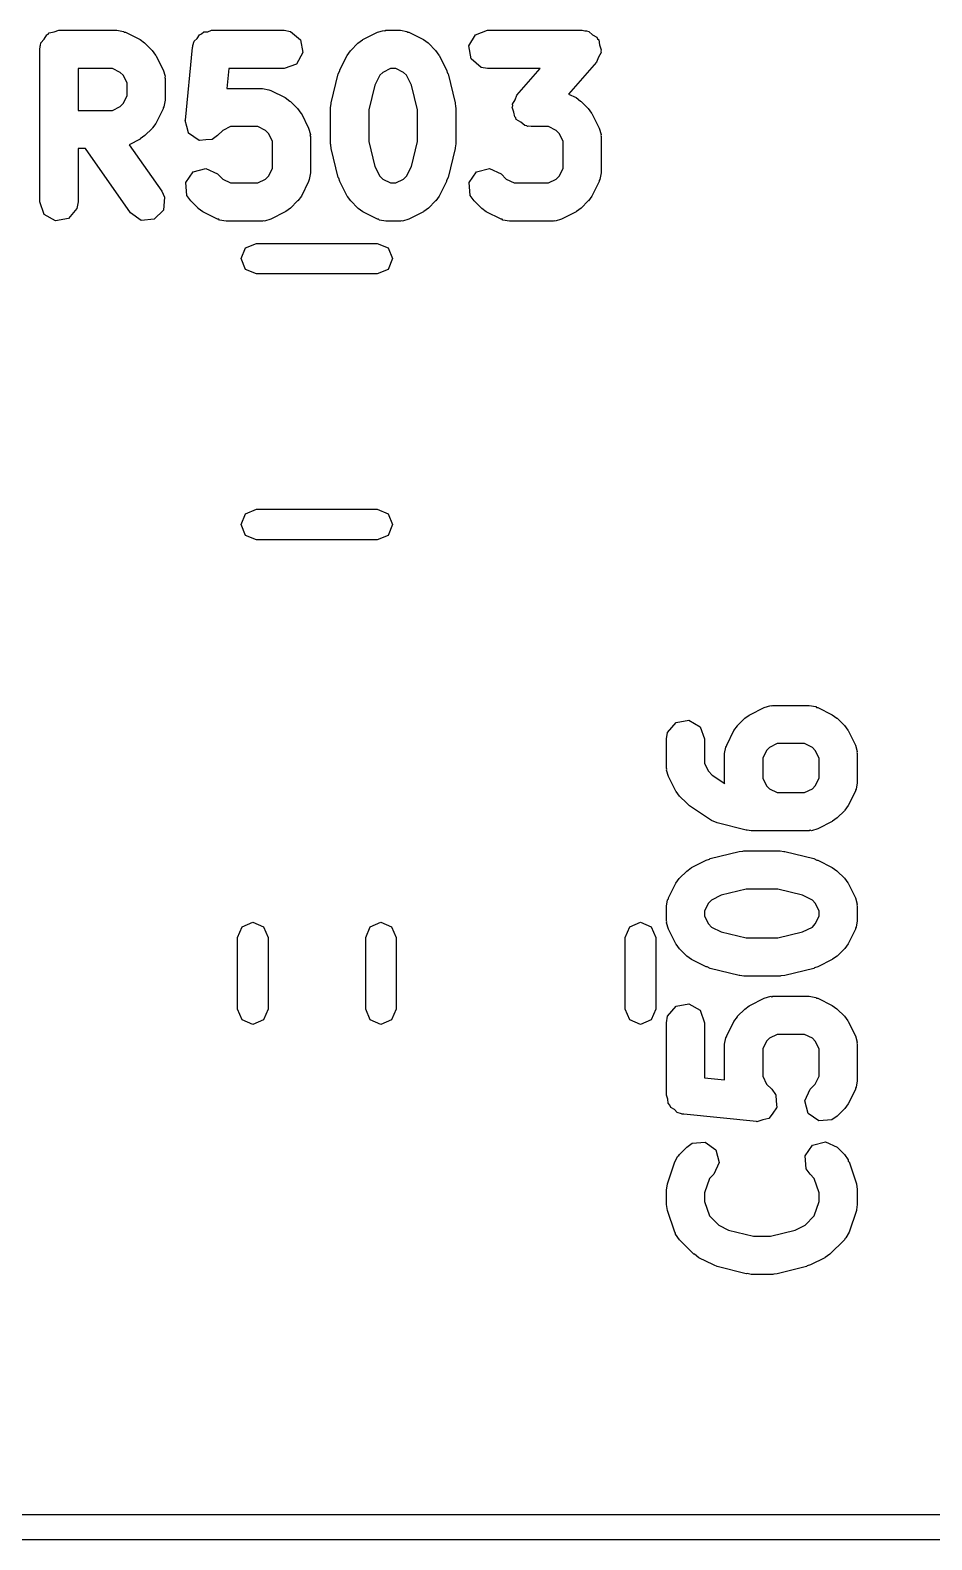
# Model space of a CAD drawing. Extents: x 59.1 to 151.1, y -119.5 to -80.2.
# Drawn here: x 111.52 to 115.07, y -118.05 to -112.12 of the extents above; entities that cross this region are included whole.
import ezdxf

# ---------------------------------------------------------------- set-up
doc = ezdxf.new("R2010")
doc.units = 0
doc.layers.add('BLACK', color=7, linetype='CONTINUOUS')

msp = doc.modelspace()

# ---------------------------------------------------------------- linework, layer by layer
at = {"layer": 'BLACK', "linetype": 'CONTINUOUS'}
for p, q in [((111.563, -112.178), (111.564, -112.168)), ((111.564, -112.168), (111.577, -112.153)), ((111.577, -112.153), (111.587, -112.136)), ((111.587, -112.136), (111.593, -112.134)), ((111.593, -112.134), (111.597, -112.128)), ((111.597, -112.128), (111.616, -112.125)), ((111.616, -112.125), (111.635, -112.118)), ((111.635, -112.118), (111.863, -112.118)), ((111.863, -112.118), (111.889, -112.123)), ((111.889, -112.123), (111.892, -112.126)), ((111.892, -112.126), (111.897, -112.126)), ((111.897, -112.126), (111.954, -112.155)), ((111.954, -112.155), (111.972, -112.168)), ((111.972, -112.168), (111.973, -112.169)), ((111.973, -112.169), (112.002, -112.198)), ((112.162, -112.178), (112.167, -112.161)), ((112.167, -112.161), (112.179, -112.15)), ((112.179, -112.15), (112.187, -112.136)), ((112.187, -112.136), (112.196, -112.132)), ((112.196, -112.132), (112.204, -112.125)), ((112.204, -112.125), (112.22, -112.124)), ((112.22, -112.124), (112.235, -112.118)), ((112.235, -112.118), (112.52, -112.118)), ((112.52, -112.118), (112.546, -112.123)), ((112.546, -112.123), (112.585, -112.156)), ((112.585, -112.156), (112.594, -112.206)), ((112.782, -112.198), (112.81, -112.169)), ((112.81, -112.169), (112.829, -112.156)), ((112.829, -112.156), (112.83, -112.155)), ((112.83, -112.155), (112.887, -112.126)), ((112.887, -112.126), (112.912, -112.119)), ((112.912, -112.119), (112.916, -112.12)), ((112.916, -112.12), (112.92, -112.118)), ((112.92, -112.118), (112.978, -112.118)), ((112.978, -112.118), (113.003, -112.123)), ((113.003, -112.123), (113.007, -112.126)), ((113.007, -112.126), (113.011, -112.126)), ((113.011, -112.126), (113.068, -112.155)), ((113.068, -112.155), (113.086, -112.168)), ((113.086, -112.168), (113.088, -112.169)), ((113.088, -112.169), (113.116, -112.198)), ((113.247, -112.18), (113.272, -112.136)), ((113.272, -112.136), (113.32, -112.118)), ((113.32, -112.118), (113.692, -112.118)), ((113.692, -112.118), (113.703, -112.12)), ((113.703, -112.12), (113.706, -112.12)), ((113.706, -112.12), (113.709, -112.121)), ((113.709, -112.121), (113.718, -112.123)), ((113.718, -112.123), (113.733, -112.136)), ((113.733, -112.136), (113.75, -112.146)), ((113.75, -112.146), (113.752, -112.152)), ((113.752, -112.152), (113.757, -112.156)), ((113.757, -112.156), (113.76, -112.176)), ((111.56, -112.193), (111.561, -112.184)), ((111.56, -112.793), (111.56, -112.193)), ((111.561, -112.18), (111.563, -112.178)), ((111.561, -112.184), (111.561, -112.18)), ((112.002, -112.198), (112.015, -112.216)), ((112.015, -112.216), (112.016, -112.217)), ((112.016, -112.217), (112.045, -112.274)), ((112.132, -112.472), (112.16, -112.186)), ((112.16, -112.186), (112.161, -112.182)), ((112.161, -112.18), (112.162, -112.178)), ((112.161, -112.182), (112.161, -112.18)), ((112.594, -112.206), (112.569, -112.251)), ((112.739, -112.274), (112.768, -112.217)), ((112.768, -112.217), (112.781, -112.199)), ((112.781, -112.199), (112.782, -112.198)), ((113.116, -112.198), (113.129, -112.216)), ((113.129, -112.216), (113.13, -112.217)), ((113.13, -112.217), (113.159, -112.274)), ((113.255, -112.231), (113.247, -112.18)), ((113.295, -112.264), (113.255, -112.231)), ((113.756, -112.224), (113.748, -112.243)), ((113.766, -112.206), (113.756, -112.224)), ((113.76, -112.176), (113.767, -112.195)), ((113.767, -112.195), (113.765, -112.201)), ((113.765, -112.201), (113.766, -112.206)), ((111.71, -112.268), (111.71, -112.433)), ((111.846, -112.268), (111.71, -112.268)), ((111.876, -112.284), (111.846, -112.268)), ((111.887, -112.295), (111.876, -112.284)), ((112.045, -112.274), (112.052, -112.299)), ((112.303, -112.268), (112.295, -112.347)), ((112.52, -112.268), (112.303, -112.268)), ((112.569, -112.251), (112.52, -112.268)), ((112.705, -112.404), (112.733, -112.29)), ((112.733, -112.29), (112.739, -112.278)), ((112.739, -112.278), (112.739, -112.274)), ((112.908, -112.284), (112.896, -112.295)), ((112.938, -112.268), (112.908, -112.284)), ((112.96, -112.268), (112.938, -112.268)), ((112.99, -112.284), (112.96, -112.268)), ((113.002, -112.295), (112.99, -112.284)), ((113.159, -112.274), (113.163, -112.287)), ((113.163, -112.287), (113.165, -112.29)), ((113.165, -112.29), (113.193, -112.404)), ((113.32, -112.268), (113.295, -112.264)), ((113.527, -112.268), (113.32, -112.268)), ((113.435, -112.373), (113.527, -112.268)), ((113.748, -112.243), (113.638, -112.369)), ((111.903, -112.325), (111.887, -112.295)), ((111.903, -112.376), (111.903, -112.325)), ((112.052, -112.299), (112.051, -112.304)), ((112.051, -112.304), (112.053, -112.308)), ((112.053, -112.308), (112.053, -112.393)), ((112.295, -112.347), (112.435, -112.347)), ((112.435, -112.347), (112.46, -112.352)), ((112.46, -112.352), (112.464, -112.354)), ((112.877, -112.334), (112.853, -112.431)), ((112.896, -112.295), (112.877, -112.334)), ((113.021, -112.334), (113.002, -112.295)), ((113.045, -112.431), (113.021, -112.334)), ((111.876, -112.418), (111.887, -112.406)), ((111.887, -112.406), (111.903, -112.376)), ((112.053, -112.393), (112.048, -112.419)), ((112.464, -112.354), (112.468, -112.355)), ((112.468, -112.355), (112.525, -112.383)), ((112.525, -112.383), (112.543, -112.397)), ((112.543, -112.397), (112.545, -112.398)), ((112.545, -112.398), (112.573, -112.426)), ((112.703, -112.422), (112.705, -112.407)), ((112.705, -112.407), (112.705, -112.404)), ((113.193, -112.404), (113.194, -112.419)), ((113.418, -112.409), (113.428, -112.391)), ((113.419, -112.415), (113.418, -112.409)), ((113.428, -112.391), (113.435, -112.373)), ((113.638, -112.369), (113.668, -112.383)), ((113.668, -112.383), (113.686, -112.397)), ((113.686, -112.397), (113.688, -112.398)), ((113.688, -112.398), (113.716, -112.426)), ((111.71, -112.433), (111.846, -112.433)), ((111.846, -112.433), (111.876, -112.418)), ((112.045, -112.427), (112.016, -112.484)), ((112.048, -112.419), (112.045, -112.423)), ((112.045, -112.423), (112.045, -112.427)), ((112.573, -112.426), (112.586, -112.444)), ((112.586, -112.444), (112.588, -112.446)), ((112.588, -112.446), (112.616, -112.503)), ((112.703, -112.565), (112.703, -112.422)), ((112.853, -112.431), (112.853, -112.556)), ((113.045, -112.556), (113.045, -112.431)), ((113.194, -112.419), (113.195, -112.422)), ((113.195, -112.422), (113.195, -112.565)), ((113.417, -112.42), (113.419, -112.415)), ((113.423, -112.44), (113.417, -112.42)), ((113.427, -112.459), (113.423, -112.44)), ((113.431, -112.463), (113.427, -112.459)), ((113.433, -112.469), (113.431, -112.463)), ((113.451, -112.479), (113.433, -112.469)), ((113.716, -112.426), (113.729, -112.444)), ((113.729, -112.444), (113.73, -112.446)), ((113.73, -112.446), (113.759, -112.503)), ((112.002, -112.504), (111.973, -112.532)), ((112.003, -112.502), (112.002, -112.504)), ((112.016, -112.484), (112.003, -112.502)), ((112.131, -112.473), (112.132, -112.472)), ((112.138, -112.497), (112.131, -112.473)), ((112.132, -112.472), (112.132, -112.472)), ((112.144, -112.521), (112.138, -112.497)), ((112.145, -112.522), (112.144, -112.521)), ((112.165, -112.537), (112.145, -112.522)), ((112.145, -112.522), (112.145, -112.522)), ((112.279, -112.512), (112.259, -112.532)), ((112.31, -112.497), (112.279, -112.512)), ((112.417, -112.497), (112.31, -112.497)), ((112.447, -112.512), (112.417, -112.497)), ((112.459, -112.524), (112.447, -112.512)), ((112.474, -112.554), (112.459, -112.524)), ((112.616, -112.503), (112.624, -112.528)), ((112.624, -112.528), (112.622, -112.532)), ((113.466, -112.492), (113.451, -112.479)), ((113.475, -112.494), (113.466, -112.492)), ((113.477, -112.496), (113.475, -112.494)), ((113.481, -112.495), (113.477, -112.496)), ((113.492, -112.497), (113.481, -112.495)), ((113.56, -112.497), (113.492, -112.497)), ((113.59, -112.512), (113.56, -112.497)), ((113.602, -112.524), (113.59, -112.512)), ((113.617, -112.554), (113.602, -112.524)), ((113.759, -112.503), (113.766, -112.528)), ((113.766, -112.528), (113.765, -112.532)), ((111.739, -112.583), (111.71, -112.583)), ((111.71, -112.583), (111.71, -112.793)), ((111.916, -112.836), (111.739, -112.583)), ((111.954, -112.546), (111.911, -112.568)), ((111.911, -112.568), (112.039, -112.75)), ((111.955, -112.545), (111.954, -112.546)), ((111.973, -112.532), (111.955, -112.545)), ((112.186, -112.551), (112.165, -112.537)), ((112.187, -112.552), (112.186, -112.551)), ((112.186, -112.551), (112.186, -112.551)), ((112.212, -112.549), (112.187, -112.552)), ((112.237, -112.548), (112.212, -112.549)), ((112.238, -112.547), (112.237, -112.547)), ((112.237, -112.547), (112.237, -112.548)), ((112.259, -112.532), (112.238, -112.547)), ((112.474, -112.661), (112.474, -112.554)), ((112.622, -112.532), (112.624, -112.536)), ((112.624, -112.536), (112.624, -112.679)), ((112.704, -112.568), (112.703, -112.565)), ((112.705, -112.583), (112.704, -112.568)), ((112.733, -112.697), (112.705, -112.583)), ((112.853, -112.556), (112.877, -112.653)), ((113.021, -112.653), (113.045, -112.556)), ((113.193, -112.583), (113.165, -112.697)), ((113.195, -112.565), (113.193, -112.58)), ((113.193, -112.58), (113.193, -112.583)), ((113.617, -112.661), (113.617, -112.554)), ((113.765, -112.532), (113.767, -112.536)), ((113.767, -112.536), (113.767, -112.679)), ((112.134, -112.717), (112.163, -112.675)), ((112.163, -112.675), (112.213, -112.662)), ((112.213, -112.662), (112.259, -112.683)), ((112.259, -112.683), (112.279, -112.703)), ((112.279, -112.703), (112.31, -112.718)), ((112.417, -112.718), (112.447, -112.703)), ((112.447, -112.703), (112.459, -112.692)), ((112.459, -112.692), (112.474, -112.661)), ((112.617, -112.708), (112.616, -112.713)), ((112.619, -112.705), (112.617, -112.708)), ((112.624, -112.679), (112.619, -112.705)), ((112.735, -112.7), (112.733, -112.697)), ((112.739, -112.713), (112.735, -112.7)), ((112.877, -112.653), (112.896, -112.692)), ((112.896, -112.692), (112.908, -112.703)), ((112.908, -112.703), (112.938, -112.718)), ((112.96, -112.718), (112.99, -112.703)), ((112.99, -112.703), (113.002, -112.692)), ((113.002, -112.692), (113.021, -112.653)), ((113.165, -112.697), (113.159, -112.709)), ((113.248, -112.717), (113.277, -112.675)), ((113.277, -112.675), (113.327, -112.662)), ((113.327, -112.662), (113.373, -112.683)), ((113.373, -112.683), (113.393, -112.703)), ((113.393, -112.703), (113.424, -112.718)), ((113.56, -112.718), (113.59, -112.703)), ((113.59, -112.703), (113.602, -112.692)), ((113.602, -112.692), (113.617, -112.661)), ((113.762, -112.705), (113.759, -112.708)), ((113.759, -112.708), (113.759, -112.713)), ((113.767, -112.679), (113.762, -112.705)), ((112.039, -112.75), (112.05, -112.774)), ((112.138, -112.768), (112.134, -112.717)), ((112.31, -112.718), (112.417, -112.718)), ((112.616, -112.713), (112.588, -112.77)), ((112.768, -112.77), (112.739, -112.713)), ((112.938, -112.718), (112.96, -112.718)), ((113.159, -112.713), (113.13, -112.77)), ((113.159, -112.709), (113.159, -112.713)), ((113.252, -112.768), (113.248, -112.717)), ((113.424, -112.718), (113.56, -112.718)), ((113.759, -112.713), (113.73, -112.77)), ((111.577, -112.842), (111.56, -112.793)), ((111.705, -112.819), (111.672, -112.858)), ((111.71, -112.793), (111.705, -112.819)), ((112.046, -112.825), (112.009, -112.861)), ((112.05, -112.774), (112.046, -112.825)), ((112.153, -112.789), (112.138, -112.768)), ((112.182, -112.818), (112.153, -112.789)), ((112.183, -112.819), (112.182, -112.818)), ((112.201, -112.832), (112.183, -112.819)), ((112.545, -112.818), (112.527, -112.831)), ((112.573, -112.789), (112.545, -112.818)), ((112.574, -112.788), (112.573, -112.789)), ((112.588, -112.77), (112.574, -112.788)), ((112.769, -112.771), (112.768, -112.77)), ((112.782, -112.789), (112.769, -112.771)), ((112.81, -112.818), (112.782, -112.789)), ((112.812, -112.819), (112.81, -112.818)), ((112.83, -112.832), (112.812, -112.819)), ((113.088, -112.818), (113.069, -112.831)), ((113.116, -112.789), (113.088, -112.818)), ((113.117, -112.788), (113.116, -112.789)), ((113.13, -112.77), (113.117, -112.788)), ((113.267, -112.789), (113.252, -112.768)), ((113.296, -112.818), (113.267, -112.789)), ((113.297, -112.819), (113.296, -112.818)), ((113.315, -112.832), (113.297, -112.819)), ((113.688, -112.818), (113.669, -112.831)), ((113.716, -112.789), (113.688, -112.818)), ((113.717, -112.788), (113.716, -112.789)), ((113.73, -112.77), (113.717, -112.788)), ((111.622, -112.867), (111.577, -112.842)), ((111.672, -112.858), (111.622, -112.867)), ((111.958, -112.866), (111.916, -112.836)), ((112.009, -112.861), (111.958, -112.866)), ((112.258, -112.861), (112.201, -112.832)), ((112.263, -112.861), (112.258, -112.861)), ((112.266, -112.864), (112.263, -112.861)), ((112.292, -112.868), (112.266, -112.864)), ((112.435, -112.868), (112.292, -112.868)), ((112.439, -112.867), (112.435, -112.868)), ((112.443, -112.868), (112.439, -112.867)), ((112.468, -112.861), (112.443, -112.868)), ((112.525, -112.832), (112.468, -112.861)), ((112.527, -112.831), (112.525, -112.832)), ((112.887, -112.861), (112.83, -112.832)), ((112.891, -112.861), (112.887, -112.861)), ((112.895, -112.864), (112.891, -112.861)), ((112.92, -112.868), (112.895, -112.864)), ((112.978, -112.868), (112.92, -112.868)), ((112.982, -112.867), (112.978, -112.868)), ((112.986, -112.868), (112.982, -112.867)), ((113.011, -112.861), (112.986, -112.868)), ((113.068, -112.832), (113.011, -112.861)), ((113.069, -112.831), (113.068, -112.832)), ((113.373, -112.861), (113.315, -112.832)), ((113.377, -112.861), (113.373, -112.861)), ((113.38, -112.864), (113.377, -112.861)), ((113.406, -112.868), (113.38, -112.864)), ((113.578, -112.868), (113.406, -112.868)), ((113.582, -112.867), (113.578, -112.868)), ((113.586, -112.868), (113.582, -112.867)), ((113.611, -112.861), (113.586, -112.868)), ((113.668, -112.832), (113.611, -112.861)), ((113.669, -112.831), (113.668, -112.832)), ((112.352, -113.015), (112.369, -112.973)), ((112.369, -112.973), (112.412, -112.956)), ((112.412, -112.956), (112.886, -112.956)), ((112.886, -112.956), (112.929, -112.973)), ((112.929, -112.973), (112.946, -113.015)), ((112.369, -113.058), (112.352, -113.015)), ((112.412, -113.075), (112.369, -113.058)), ((112.929, -113.058), (112.886, -113.075)), ((112.946, -113.015), (112.929, -113.058)), ((112.886, -113.075), (112.412, -113.075)), ((112.369, -114.018), (112.412, -114)), ((112.412, -114), (112.886, -114)), ((112.886, -114), (112.929, -114.018)), ((112.352, -114.06), (112.369, -114.018)), ((112.369, -114.103), (112.352, -114.06)), ((112.929, -114.018), (112.946, -114.06)), ((112.946, -114.06), (112.929, -114.103)), ((112.412, -114.12), (112.369, -114.103)), ((112.886, -114.12), (112.412, -114.12)), ((112.929, -114.103), (112.886, -114.12)), ((114.351, -114.808), (114.408, -114.779)), ((114.408, -114.779), (114.433, -114.772)), ((114.433, -114.772), (114.437, -114.773)), ((114.437, -114.773), (114.441, -114.771)), ((114.441, -114.771), (114.584, -114.771)), ((114.584, -114.771), (114.61, -114.776)), ((114.61, -114.776), (114.613, -114.779)), ((114.613, -114.779), (114.618, -114.779)), ((114.618, -114.779), (114.675, -114.808)), ((114.028, -114.878), (114.061, -114.838)), ((114.061, -114.838), (114.111, -114.829)), ((114.111, -114.829), (114.156, -114.855)), ((114.303, -114.85), (114.331, -114.822)), ((114.331, -114.822), (114.349, -114.809)), ((114.349, -114.809), (114.351, -114.808)), ((114.675, -114.808), (114.693, -114.821)), ((114.693, -114.821), (114.694, -114.822)), ((114.694, -114.822), (114.723, -114.85)), ((114.023, -114.903), (114.028, -114.878)), ((114.156, -114.855), (114.173, -114.903)), ((114.26, -114.927), (114.288, -114.87)), ((114.288, -114.87), (114.302, -114.852)), ((114.302, -114.852), (114.303, -114.85)), ((114.723, -114.85), (114.736, -114.869)), ((114.736, -114.869), (114.737, -114.87)), ((114.737, -114.87), (114.766, -114.927)), ((114.023, -115.018), (114.023, -114.903)), ((114.173, -114.903), (114.173, -115)), ((114.252, -114.96), (114.257, -114.935)), ((114.252, -115.075), (114.252, -114.96)), ((114.257, -114.935), (114.259, -114.931)), ((114.259, -114.931), (114.26, -114.927)), ((114.417, -114.948), (114.402, -114.978)), ((114.429, -114.936), (114.417, -114.948)), ((114.459, -114.921), (114.429, -114.936)), ((114.566, -114.921), (114.459, -114.921)), ((114.597, -114.936), (114.566, -114.921)), ((114.608, -114.948), (114.597, -114.936)), ((114.623, -114.978), (114.608, -114.948)), ((114.766, -114.927), (114.773, -114.952)), ((114.773, -114.952), (114.772, -114.956)), ((114.772, -114.956), (114.773, -114.96)), ((114.773, -114.96), (114.773, -115.075)), ((114.025, -115.022), (114.023, -115.018)), ((114.173, -115), (114.189, -115.03)), ((114.402, -114.978), (114.402, -115.057)), ((114.623, -115.057), (114.623, -114.978)), ((114.024, -115.026), (114.025, -115.022)), ((114.031, -115.051), (114.024, -115.026)), ((114.06, -115.108), (114.031, -115.051)), ((114.189, -115.03), (114.203, -115.045)), ((114.203, -115.045), (114.253, -115.078)), ((114.253, -115.078), (114.252, -115.075)), ((114.402, -115.057), (114.417, -115.087)), ((114.608, -115.087), (114.623, -115.057)), ((114.773, -115.075), (114.769, -115.1)), ((114.061, -115.109), (114.06, -115.108)), ((114.074, -115.128), (114.061, -115.109)), ((114.103, -115.156), (114.074, -115.128)), ((114.417, -115.087), (114.429, -115.099)), ((114.429, -115.099), (114.459, -115.114)), ((114.459, -115.114), (114.566, -115.114)), ((114.566, -115.114), (114.597, -115.099)), ((114.597, -115.099), (114.608, -115.087)), ((114.766, -115.108), (114.737, -115.165)), ((114.769, -115.1), (114.766, -115.104)), ((114.766, -115.104), (114.766, -115.108)), ((114.106, -115.158), (114.103, -115.156)), ((114.114, -115.166), (114.106, -115.158)), ((114.2, -115.223), (114.114, -115.166)), ((114.723, -115.185), (114.694, -115.213)), ((114.724, -115.183), (114.723, -115.185)), ((114.737, -115.165), (114.724, -115.183)), ((114.223, -115.233), (114.2, -115.223)), ((114.2, -115.223), (114.2, -115.223)), ((114.337, -115.262), (114.223, -115.233)), ((114.618, -115.256), (114.593, -115.264)), ((114.675, -115.228), (114.618, -115.256)), ((114.676, -115.226), (114.675, -115.228)), ((114.694, -115.213), (114.676, -115.226)), ((114.341, -115.261), (114.337, -115.262)), ((114.356, -115.264), (114.341, -115.261)), ((114.584, -115.264), (114.356, -115.264)), ((114.588, -115.262), (114.584, -115.264)), ((114.593, -115.264), (114.588, -115.262)), ((114.179, -115.379), (114.192, -115.375)), ((114.192, -115.375), (114.195, -115.373)), ((114.195, -115.373), (114.309, -115.345)), ((114.309, -115.345), (114.324, -115.344)), ((114.324, -115.344), (114.327, -115.343)), ((114.327, -115.343), (114.47, -115.343)), ((114.47, -115.343), (114.485, -115.345)), ((114.485, -115.345), (114.488, -115.345)), ((114.488, -115.345), (114.602, -115.373)), ((114.602, -115.373), (114.614, -115.379)), ((114.074, -115.45), (114.103, -115.422)), ((114.103, -115.422), (114.121, -115.409)), ((114.121, -115.409), (114.122, -115.408)), ((114.122, -115.408), (114.179, -115.379)), ((114.614, -115.379), (114.618, -115.379)), ((114.618, -115.379), (114.675, -115.408)), ((114.675, -115.408), (114.693, -115.421)), ((114.693, -115.421), (114.694, -115.422)), ((114.694, -115.422), (114.723, -115.45)), ((114.031, -115.527), (114.06, -115.47)), ((114.06, -115.47), (114.073, -115.452)), ((114.073, -115.452), (114.074, -115.45)), ((114.336, -115.493), (114.239, -115.517)), ((114.461, -115.493), (114.336, -115.493)), ((114.558, -115.517), (114.461, -115.493)), ((114.723, -115.45), (114.736, -115.469)), ((114.736, -115.469), (114.737, -115.47)), ((114.737, -115.47), (114.766, -115.527)), ((114.023, -115.56), (114.028, -115.535)), ((114.028, -115.535), (114.031, -115.531)), ((114.031, -115.531), (114.031, -115.527)), ((114.189, -115.548), (114.173, -115.578)), ((114.2, -115.536), (114.189, -115.548)), ((114.239, -115.517), (114.2, -115.536)), ((114.597, -115.536), (114.558, -115.517)), ((114.608, -115.548), (114.597, -115.536)), ((114.623, -115.578), (114.608, -115.548)), ((114.766, -115.527), (114.773, -115.552)), ((114.773, -115.552), (114.772, -115.556)), ((114.023, -115.618), (114.023, -115.56)), ((114.173, -115.578), (114.173, -115.6)), ((114.173, -115.6), (114.189, -115.63)), ((114.608, -115.63), (114.623, -115.6)), ((114.623, -115.6), (114.623, -115.578)), ((114.772, -115.556), (114.773, -115.56)), ((114.773, -115.56), (114.773, -115.618)), ((112.337, -115.683), (112.355, -115.641)), ((112.355, -115.641), (112.397, -115.623)), ((112.397, -115.623), (112.439, -115.641)), ((112.439, -115.641), (112.457, -115.683)), ((112.841, -115.683), (112.859, -115.641)), ((112.859, -115.641), (112.901, -115.623)), ((112.901, -115.623), (112.943, -115.641)), ((112.943, -115.641), (112.961, -115.683)), ((113.861, -115.683), (113.879, -115.641)), ((113.879, -115.641), (113.921, -115.623)), ((113.921, -115.623), (113.963, -115.641)), ((113.963, -115.641), (113.981, -115.683)), ((114.025, -115.622), (114.023, -115.618)), ((114.024, -115.626), (114.025, -115.622)), ((114.031, -115.651), (114.024, -115.626)), ((114.06, -115.708), (114.031, -115.651)), ((114.189, -115.63), (114.2, -115.642)), ((114.2, -115.642), (114.239, -115.661)), ((114.239, -115.661), (114.336, -115.685)), ((114.461, -115.685), (114.558, -115.661)), ((114.558, -115.661), (114.597, -115.642)), ((114.597, -115.642), (114.608, -115.63)), ((114.766, -115.651), (114.737, -115.708)), ((114.769, -115.643), (114.766, -115.647)), ((114.766, -115.647), (114.766, -115.651)), ((114.773, -115.618), (114.769, -115.643)), ((112.337, -115.965), (112.337, -115.683)), ((112.457, -115.683), (112.457, -115.965)), ((112.841, -115.965), (112.841, -115.683)), ((112.961, -115.683), (112.961, -115.965)), ((113.861, -115.965), (113.861, -115.683)), ((113.981, -115.683), (113.981, -115.965)), ((114.061, -115.709), (114.06, -115.708)), ((114.074, -115.728), (114.061, -115.709)), ((114.103, -115.756), (114.074, -115.728)), ((114.336, -115.685), (114.461, -115.685)), ((114.723, -115.728), (114.694, -115.756)), ((114.724, -115.726), (114.723, -115.728)), ((114.737, -115.708), (114.724, -115.726)), ((114.104, -115.757), (114.103, -115.756)), ((114.122, -115.77), (114.104, -115.757)), ((114.179, -115.799), (114.122, -115.77)), ((114.675, -115.77), (114.618, -115.799)), ((114.676, -115.769), (114.675, -115.77)), ((114.694, -115.756), (114.676, -115.769)), ((114.183, -115.799), (114.179, -115.799)), ((114.195, -115.805), (114.183, -115.799)), ((114.309, -115.833), (114.195, -115.805)), ((114.312, -115.833), (114.309, -115.833)), ((114.327, -115.835), (114.312, -115.833)), ((114.47, -115.835), (114.327, -115.835)), ((114.473, -115.834), (114.47, -115.835)), ((114.488, -115.833), (114.473, -115.834)), ((114.602, -115.805), (114.488, -115.833)), ((114.605, -115.803), (114.602, -115.805)), ((114.618, -115.799), (114.605, -115.803)), ((112.355, -116.007), (112.337, -115.965)), ((112.457, -115.965), (112.439, -116.007)), ((112.859, -116.007), (112.841, -115.965)), ((112.961, -115.965), (112.943, -116.007)), ((113.879, -116.007), (113.861, -115.965)), ((113.981, -115.965), (113.963, -116.007)), ((114.028, -115.992), (114.061, -115.953)), ((114.061, -115.953), (114.111, -115.944)), ((114.111, -115.944), (114.156, -115.969)), ((114.156, -115.969), (114.173, -116.018)), ((114.303, -115.993), (114.331, -115.965)), ((114.331, -115.965), (114.349, -115.952)), ((114.349, -115.952), (114.351, -115.95)), ((114.351, -115.95), (114.408, -115.922)), ((114.408, -115.922), (114.433, -115.914)), ((114.433, -115.914), (114.437, -115.916)), ((114.437, -115.916), (114.441, -115.914)), ((114.441, -115.914), (114.584, -115.914)), ((114.584, -115.914), (114.61, -115.919)), ((114.61, -115.919), (114.613, -115.921)), ((114.613, -115.921), (114.618, -115.922)), ((114.618, -115.922), (114.675, -115.95)), ((114.675, -115.95), (114.693, -115.964)), ((114.693, -115.964), (114.694, -115.965)), ((114.694, -115.965), (114.723, -115.993)), ((112.397, -116.025), (112.355, -116.007)), ((112.439, -116.007), (112.397, -116.025)), ((112.901, -116.025), (112.859, -116.007)), ((112.943, -116.007), (112.901, -116.025)), ((113.921, -116.025), (113.879, -116.007)), ((113.963, -116.007), (113.921, -116.025)), ((114.023, -116.018), (114.028, -115.992)), ((114.023, -116.303), (114.023, -116.018)), ((114.173, -116.018), (114.173, -116.235)), ((114.26, -116.07), (114.288, -116.013)), ((114.288, -116.013), (114.302, -115.995)), ((114.302, -115.995), (114.303, -115.993)), ((114.723, -115.993), (114.736, -116.011)), ((114.736, -116.011), (114.737, -116.013)), ((114.737, -116.013), (114.766, -116.07)), ((114.252, -116.103), (114.257, -116.078)), ((114.257, -116.078), (114.259, -116.074)), ((114.259, -116.074), (114.26, -116.07)), ((114.429, -116.079), (114.417, -116.091)), ((114.459, -116.064), (114.429, -116.079)), ((114.566, -116.064), (114.459, -116.064)), ((114.597, -116.079), (114.566, -116.064)), ((114.608, -116.091), (114.597, -116.079)), ((114.766, -116.07), (114.773, -116.095)), ((114.252, -116.243), (114.252, -116.103)), ((114.417, -116.091), (114.402, -116.121)), ((114.402, -116.121), (114.402, -116.228)), ((114.623, -116.121), (114.608, -116.091)), ((114.623, -116.228), (114.623, -116.121)), ((114.773, -116.095), (114.772, -116.099)), ((114.772, -116.099), (114.773, -116.103)), ((114.773, -116.103), (114.773, -116.246)), ((114.173, -116.235), (114.252, -116.243)), ((114.402, -116.228), (114.417, -116.259)), ((114.417, -116.259), (114.437, -116.279)), ((114.588, -116.279), (114.608, -116.259)), ((114.608, -116.259), (114.623, -116.228)), ((114.773, -116.246), (114.769, -116.272)), ((114.029, -116.318), (114.023, -116.303)), ((114.03, -116.334), (114.029, -116.318)), ((114.437, -116.279), (114.452, -116.3)), ((114.452, -116.3), (114.452, -116.301)), ((114.452, -116.301), (114.453, -116.301)), ((114.453, -116.301), (114.454, -116.326)), ((114.454, -116.326), (114.457, -116.351)), ((114.567, -116.325), (114.588, -116.279)), ((114.58, -116.375), (114.567, -116.325)), ((114.766, -116.28), (114.737, -116.337)), ((114.769, -116.272), (114.766, -116.275)), ((114.766, -116.275), (114.766, -116.28)), ((114.037, -116.342), (114.03, -116.334)), ((114.041, -116.351), (114.037, -116.342)), ((114.055, -116.359), (114.041, -116.351)), ((114.066, -116.371), (114.055, -116.359)), ((114.083, -116.376), (114.066, -116.371)), ((114.085, -116.377), (114.083, -116.376)), ((114.087, -116.377), (114.085, -116.377)), ((114.091, -116.378), (114.087, -116.377)), ((114.377, -116.406), (114.091, -116.378)), ((114.442, -116.373), (114.427, -116.393)), ((114.456, -116.352), (114.442, -116.373)), ((114.457, -116.351), (114.456, -116.352)), ((114.456, -116.352), (114.456, -116.352)), ((114.622, -116.404), (114.58, -116.375)), ((114.694, -116.385), (114.673, -116.4)), ((114.723, -116.356), (114.694, -116.385)), ((114.724, -116.355), (114.723, -116.356)), ((114.737, -116.337), (114.724, -116.355)), ((114.378, -116.407), (114.377, -116.406)), ((114.377, -116.406), (114.377, -116.406)), ((114.402, -116.4), (114.378, -116.407)), ((114.426, -116.394), (114.402, -116.4)), ((114.427, -116.393), (114.426, -116.394)), ((114.427, -116.393), (114.427, -116.393)), ((114.673, -116.4), (114.622, -116.404)), ((114.103, -116.507), (114.124, -116.492)), ((114.124, -116.492), (114.175, -116.488)), ((114.175, -116.488), (114.217, -116.517)), ((114.569, -116.541), (114.598, -116.499)), ((114.598, -116.499), (114.648, -116.486)), ((114.648, -116.486), (114.694, -116.507)), ((114.056, -116.565), (114.068, -116.542)), ((114.068, -116.542), (114.072, -116.54)), ((114.072, -116.54), (114.074, -116.536)), ((114.074, -116.536), (114.103, -116.507)), ((114.217, -116.517), (114.23, -116.567)), ((114.573, -116.592), (114.569, -116.541)), ((114.694, -116.507), (114.723, -116.536)), ((114.723, -116.536), (114.738, -116.557)), ((114.738, -116.557), (114.738, -116.562)), ((114.738, -116.562), (114.741, -116.565)), ((114.027, -116.651), (114.056, -116.565)), ((114.209, -116.613), (114.193, -116.63)), ((114.23, -116.567), (114.209, -116.613)), ((114.588, -116.613), (114.573, -116.592)), ((114.604, -116.63), (114.588, -116.613)), ((114.741, -116.565), (114.77, -116.651)), ((114.023, -116.675), (114.027, -116.653)), ((114.023, -116.732), (114.023, -116.675)), ((114.027, -116.653), (114.027, -116.651)), ((114.193, -116.63), (114.173, -116.687)), ((114.623, -116.687), (114.604, -116.63)), ((114.77, -116.651), (114.773, -116.673)), ((114.773, -116.673), (114.773, -116.675)), ((114.773, -116.675), (114.773, -116.732)), ((114.024, -116.733), (114.023, -116.732)), ((114.027, -116.756), (114.024, -116.733)), ((114.173, -116.687), (114.173, -116.72)), ((114.173, -116.72), (114.193, -116.777)), ((114.604, -116.777), (114.623, -116.72)), ((114.623, -116.72), (114.623, -116.687)), ((114.773, -116.732), (114.77, -116.754)), ((114.056, -116.841), (114.027, -116.756)), ((114.193, -116.777), (114.229, -116.813)), ((114.568, -116.813), (114.604, -116.777)), ((114.77, -116.756), (114.741, -116.841)), ((114.77, -116.754), (114.77, -116.756)), ((114.059, -116.845), (114.056, -116.841)), ((114.059, -116.849), (114.059, -116.845)), ((114.074, -116.871), (114.059, -116.849)), ((114.229, -116.813), (114.267, -116.833)), ((114.267, -116.833), (114.365, -116.857)), ((114.365, -116.857), (114.432, -116.857)), ((114.432, -116.857), (114.529, -116.833)), ((114.529, -116.833), (114.568, -116.813)), ((114.741, -116.841), (114.729, -116.864)), ((114.131, -116.928), (114.074, -116.871)), ((114.723, -116.871), (114.666, -116.928)), ((114.725, -116.867), (114.723, -116.871)), ((114.729, -116.864), (114.725, -116.867)), ((114.133, -116.928), (114.131, -116.928)), ((114.151, -116.942), (114.133, -116.928)), ((114.208, -116.97), (114.151, -116.942)), ((114.211, -116.971), (114.208, -116.97)), ((114.223, -116.976), (114.211, -116.971)), ((114.337, -117.005), (114.223, -116.976)), ((114.574, -116.976), (114.459, -117.005)), ((114.577, -116.974), (114.574, -116.976)), ((114.589, -116.97), (114.577, -116.974)), ((114.646, -116.942), (114.589, -116.97)), ((114.647, -116.941), (114.646, -116.942)), ((114.666, -116.928), (114.647, -116.941)), ((114.341, -117.004), (114.337, -117.005)), ((114.356, -117.007), (114.341, -117.004)), ((114.441, -117.007), (114.356, -117.007)), ((114.445, -117.006), (114.441, -117.007)), ((114.459, -117.005), (114.445, -117.006)), ((75, -117.95), (149, -117.95)), ((149, -118.05), (75, -118.05))]:
    msp.add_line(p, q, dxfattribs=at)

doc.saveas('drawing.dxf')
